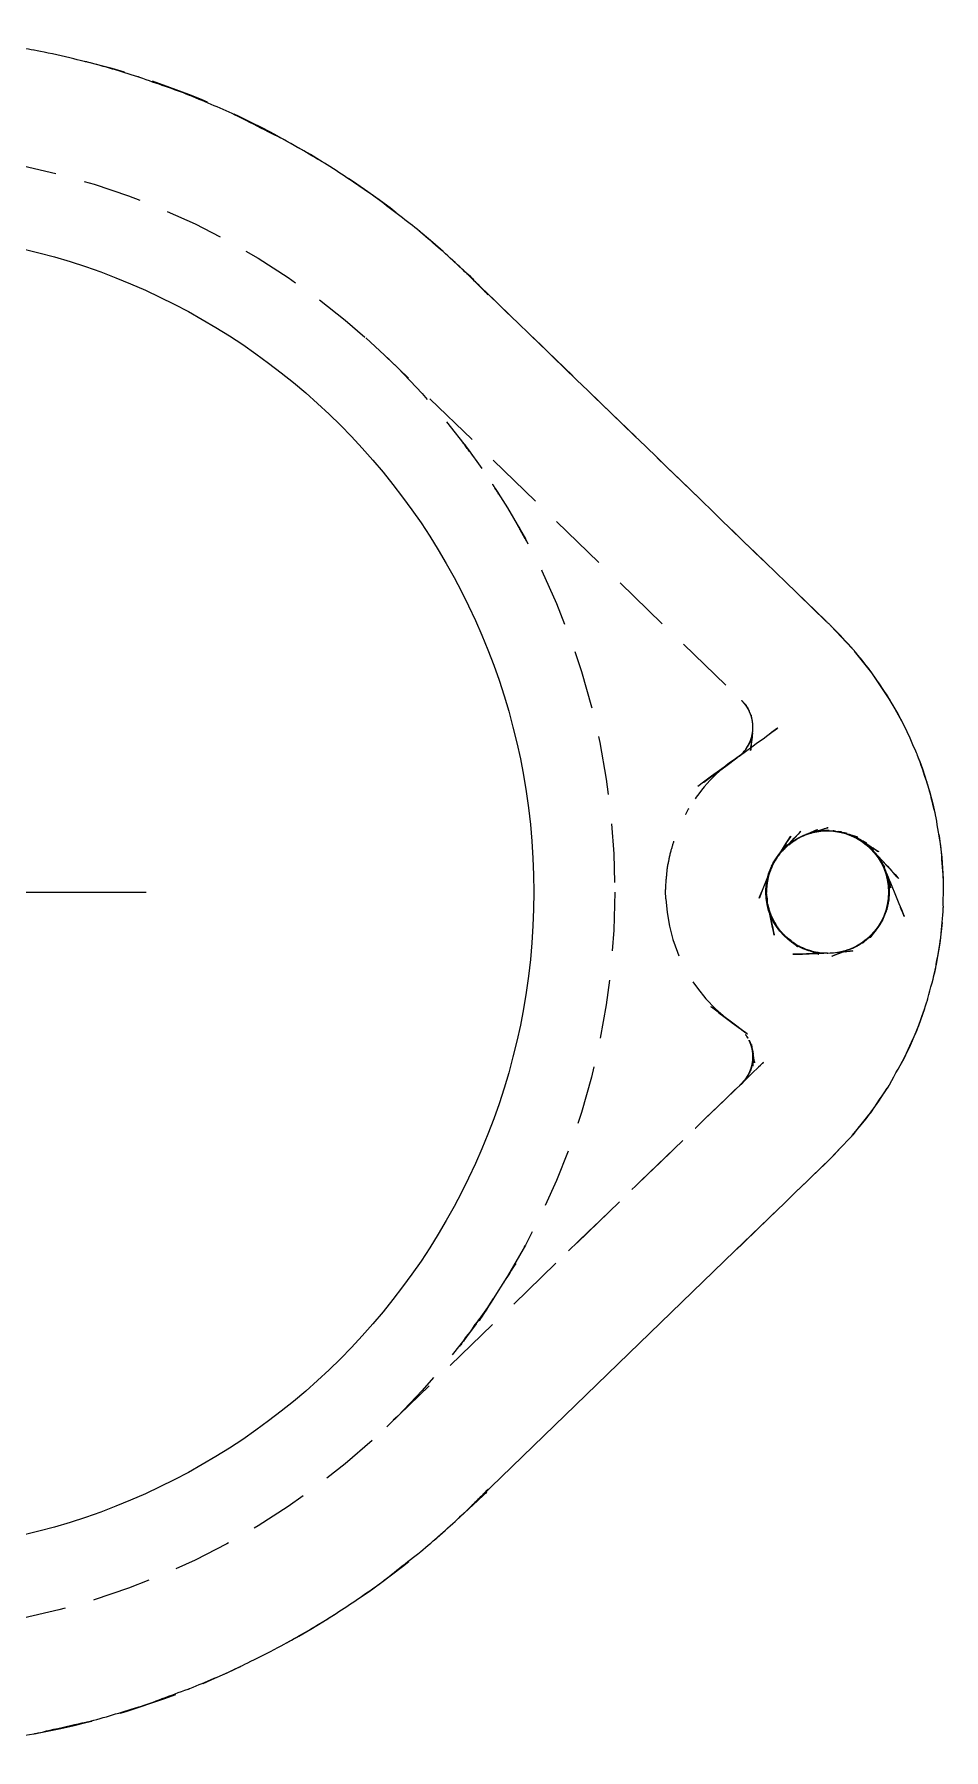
# Model space of a CAD drawing. Header units: millimetres. Extents: x -146 to 23, y -19 to 19.
# Drawn here: x 3.47 to 23.1, y -18.52 to 18.52 of the extents above; entities that cross this region are included whole.
import ezdxf

# ---------------------------------------------------------------- set-up
doc = ezdxf.new("R2010")
doc.units = ezdxf.units.MM
doc.linetypes.add('HIDDEN', pattern=[1.905, 1.27, -0.635])

msp = doc.modelspace()

# ---------------------------------------------------------------- linework, layer by layer
at = {"color": 7, "linetype": 'HIDDEN', "lineweight": 18}
for p, q in [((20.567, 5.842), (12.865, 13.294)), ((12.882, 13.278), (12.884, 13.276)), ((21.128, 5.26), (20.663, 5.749)), ((18.787, 4.082), (18.79, 4.078)), ((18.829, 4.029), (18.831, 4.026)), ((20.461, 1.317), (20.512, 1.321)), ((21.191, 1.185), (21.19, 1.185)), ((19.526, 0.776), (19.523, 0.772)), ((19.569, 0.83), (19.579, 0.843)), ((17.128, 0.443), (17.128, 0.443)), ((19.356, -0.457), (19.358, -0.461)), ((21.701, -0.735), (21.729, -0.692)), ((18.866, -3.974), (18.862, -3.979)), ((18.899, -3.915), (18.894, -3.923)), ((18.926, -3.853), (18.925, -3.855)), ((18.693, -4.177), (18.74, -4.132)), ((14.057, -7.64), (14.056, -7.642)), ((13.004, -9.32), (12.841, -9.544))]:
    msp.add_line(p, q, dxfattribs=at)
at = {"color": 7, "linetype": 'Continuous', "lineweight": 25}
for p, q in [((12.883, 13.277), (12.871, 13.289)), ((19.871, 1.105), (19.93, 1.143)), ((19.97, 1.164), (20.029, 1.195)), ((20.073, 1.214), (20.135, 1.24)), ((20.161, 1.249), (20.226, 1.27)), ((20.395, 1.308), (20.461, 1.317)), ((19.594, 0.861), (19.643, 0.915)), ((19.668, 0.941), (19.743, 1.01)), ((19.756, 1.021), (19.836, 1.082)), ((21.697, 0.743), (21.733, 0.686)), ((19.327, 0.365), (19.35, 0.438)), ((19.365, 0.479), (19.391, 0.54)), ((19.409, 0.579), (19.412, 0.584)), ((19.412, 0.584), (19.444, 0.646)), ((21.753, 0.652), (21.794, 0.574)), ((21.804, 0.551), (21.844, 0.456)), ((19.275, 0), (19.28, 0.109)), ((19.279, -0.095), (19.275, 0)), ((19.284, 0.143), (19.293, 0.217)), ((19.301, 0.257), (19.316, 0.324)), ((21.908, 0.211), (21.908, 0.208)), ((19.292, -0.204), (19.283, -0.137)), ((19.304, -0.272), (19.299, -0.245)), ((21.876, -0.354), (21.85, -0.437)), ((21.903, -0.239), (21.881, -0.339)), ((21.914, -0.162), (21.907, -0.214)), ((19.39, -0.539), (19.366, -0.481)), ((19.44, -0.638), (19.408, -0.577)), ((19.502, -0.74), (19.459, -0.672)), ((21.746, -0.664), (21.701, -0.735)), ((21.796, -0.569), (21.755, -0.648)), ((21.839, -0.467), (21.811, -0.535)), ((19.583, -0.85), (19.517, -0.763)), ((19.653, -0.926), (19.594, -0.861)), ((19.733, -1.001), (19.682, -0.955)), ((19.819, -1.069), (19.765, -1.028)), ((19.912, -1.131), (19.853, -1.093)), ((21.356, -1.088), (21.325, -1.108)), ((21.494, -0.977), (21.454, -1.013)), ((21.58, -0.89), (21.54, -0.933)), ((21.674, -0.775), (21.619, -0.847)), ((20.016, -1.188), (19.945, -1.152)), ((20.118, -1.233), (20.058, -1.208)), ((20.224, -1.269), (20.161, -1.25)), ((20.333, -1.297), (20.268, -1.282)), ((20.473, -1.318), (20.378, -1.306)), ((20.588, -1.324), (20.53, -1.322)), ((20.704, -1.32), (20.647, -1.323)), ((20.82, -1.306), (20.765, -1.313)), ((20.937, -1.281), (20.858, -1.299)), ((21.011, -1.259), (20.962, -1.274)), ((21.033, -1.251), (21.011, -1.259)), ((21.145, -1.207), (21.098, -1.227)), ((21.253, -1.153), (21.21, -1.175)), ((12.864, -13.295), (18.595, -7.75))]:
    msp.add_line(p, q, dxfattribs=at)
at = {"color": 7, "linetype": 'Continuous'}
msp.add_line((0, 0), (5.882, 0), dxfattribs=at)
at = {"color": 7, "linetype": 'Continuous', "lineweight": 25, "flags": 128}
for points in [[(12.865, 13.294), (12.864, 13.295), (12.864, 13.295)], [(12.884, 13.276), (12.884, 13.276), (12.884, 13.276), (12.884, 13.276), (12.884, 13.276)], [(19.366, -0.481), (19.358, -0.461), (19.356, -0.457), (19.356, -0.457)]]:
    msp.add_lwpolyline(points, dxfattribs=at)
at = {"color": 7, "linetype": 'HIDDEN', "lineweight": 18, "flags": 128}
for points in [[(12.884, 13.276), (12.896, 13.264), (12.895, 13.265), (12.895, 13.265), (13.266, 12.895), (13.259, 12.901), (13.262, 12.898), (13.262, 12.898)], [(10.626, 11.962), (11.126, 11.499), (18.74, 4.132), (18.744, 4.127)], [(12.804, 9.593), (12.815, 9.578), (12.841, 9.544), (12.88, 9.492)], [(13.422, 8.708), (13.433, 8.691), (13.448, 8.668), (13.492, 8.6)], [(13.928, 7.875), (13.948, 7.837), (13.989, 7.764), (14.058, 7.64), (14.064, 7.628)], [(21.925, 4.173), (21.55, 4.733), (21.129, 5.259)], [(19.93, 1.143), (19.938, 1.147), (19.97, 1.164)], [(20.029, 1.195), (20.04, 1.201), (20.073, 1.214)], [(19.643, 0.915), (19.663, 0.937), (19.668, 0.941)], [(19.836, 1.082), (19.84, 1.085), (19.871, 1.105)], [(19.35, 0.438), (19.355, 0.453), (19.365, 0.479)], [(19.391, 0.54), (19.399, 0.56), (19.409, 0.579)], [(19.28, 0.109), (19.28, 0.115), (19.284, 0.143)], [(19.293, 0.217), (19.295, 0.23), (19.301, 0.257)], [(19.316, 0.324), (19.32, 0.343), (19.327, 0.365)], [(17.103, -0.148), (17.128, -0.443), (17.178, -0.736), (17.253, -1.022), (17.351, -1.302), (17.473, -1.572), (17.617, -1.831), (17.783, -2.077), (17.968, -2.308), (18.173, -2.522), (18.395, -2.718), (18.633, -2.895), (18.687, -2.935), (18.738, -2.98), (18.785, -3.029), (18.827, -3.082), (18.865, -3.138), (18.898, -3.197), (18.926, -3.258), (18.948, -3.322), (18.965, -3.388), (18.977, -3.454), (18.983, -3.522), (18.983, -3.589), (18.983, -3.59)], [(19.283, -0.137), (19.28, -0.115), (19.279, -0.095)], [(19.299, -0.245), (19.295, -0.23), (19.292, -0.204)], [(21.881, -0.339), (21.88, -0.343), (21.876, -0.354)], [(21.907, -0.214), (21.905, -0.23), (21.903, -0.239)], [(19.408, -0.577), (19.399, -0.56), (19.39, -0.539)], [(19.459, -0.672), (19.453, -0.662), (19.44, -0.638)], [(19.517, -0.763), (19.515, -0.76), (19.502, -0.74)], [(21.755, -0.648), (21.747, -0.662), (21.746, -0.664)], [(21.811, -0.535), (21.801, -0.56), (21.796, -0.569)], [(21.85, -0.437), (21.845, -0.453), (21.839, -0.467)], [(19.594, -0.861), (19.585, -0.852), (19.583, -0.85)], [(19.682, -0.955), (19.663, -0.937), (19.653, -0.926)], [(19.765, -1.028), (19.748, -1.015), (19.733, -1.001)], [(19.853, -1.093), (19.84, -1.085), (19.819, -1.069)], [(21.325, -1.108), (21.263, -1.147), (21.253, -1.153)], [(19.945, -1.152), (19.938, -1.147), (19.912, -1.131)], [(20.058, -1.208), (20.04, -1.201), (20.016, -1.188)], [(20.161, -1.25), (20.147, -1.245), (20.118, -1.233)], [(20.268, -1.282), (20.257, -1.28), (20.224, -1.269)], [(20.378, -1.306), (20.37, -1.305), (20.333, -1.297)], [(20.53, -1.322), (20.485, -1.32), (20.473, -1.318)], [(20.647, -1.323), (20.6, -1.325), (20.588, -1.324)], [(20.765, -1.313), (20.715, -1.32), (20.704, -1.32)], [(21.098, -1.227), (21.053, -1.245), (21.033, -1.251)], [(21.21, -1.175), (21.16, -1.201), (21.145, -1.207)], [(18.861, -3.131), (18.853, -3.119), (18.845, -3.108)], [(18.828, -4.03), (18.786, -4.083), (18.74, -4.132), (15, -7.75), (11.126, -11.499), (10.626, -11.962)], [(18.595, -7.75), (20.663, -5.749), (21.127, -5.26)], [(13.587, -8.449), (13.584, -8.454), (13.447, -8.668), (13.447, -8.669)]]:
    msp.add_lwpolyline(points, dxfattribs=at)
at = {"color": 7, "linetype": 'HIDDEN', "lineweight": 18}
msp.add_circle((0, 0), 16, dxfattribs=at)
at = {"color": 7, "linetype": 'Continuous', "lineweight": 25}
for centre, radius in [((0, 0), 14.25), ((20.586, -0.004), 1.324)]:
    msp.add_circle(centre, radius, dxfattribs=at)
at = {"color": 7, "linetype": 'HIDDEN', "lineweight": 18}
for centre, radius, start, end in [((0.463, 1.164), 17.258, 60.6851, 76.1999), ((0.149, 0.207), 18.247, 46.4234, 61.2944), ((15.104, 0.001), 7.996, 12.0926, 31.431), ((18.186, 3.557), 0.798, 338.591, 31.3821), ((18.218, 3.53), 0.758, 308.2481, 338.3866), ((20.462, 0.134), 3.312, 123.5268, 149.6835), ((15.101, 0), 7.999, 318.9007, 12.0847), ((20.601, 0.002), 1.323, 9.4544, 110.6229), ((20.452, 0.099), 1.148, 138.4104, 154.9963), ((20.779, 0.002), 1.146, 351.7791, 5.6392), ((20.261, -0.102), 0.972, 190.0669, 202.9779), ((20.816, -0.182), 1.044, 313.4095, 327.9996), ((20.764, -0.199), 1.068, 303.6323, 315.8593), ((20.691, -0.385), 0.931, 277.9709, 290.1058), ((18.302, -3.581), 0.679, 340.4661, 353.5606), ((0.104, -0.145), 18.323, 298.7361, 313.7604), ((0.385, -1.191), 17.258, 280.2851, 295.7983)]:
    msp.add_arc(centre, radius, start, end, dxfattribs=at)
at = {"color": 7, "linetype": 'Continuous', "lineweight": 25}
for points, knots in [([(12.864, 13.295), (12.864, 13.295), (12.864, 13.295), (12.864, 13.296), (12.392, 13.736), (13.23, 12.963), (12.381, 13.748), (12.098, 13.996), (11.795, 14.252), (11.522, 14.483), (11.198, 14.709), (10.881, 14.962), (10.87, 14.969), (10.541, 15.202), (10.238, 15.412), (9.914, 15.619), (9.587, 15.828), (9.364, 15.951), (8.913, 16.211), (8.854, 16.246), (8.241, 16.545), (7.885, 16.736), (7.876, 16.739), (7.515, 16.908), (7.184, 17.047), (6.814, 17.199), (6.495, 17.33), (6.105, 17.448), (5.726, 17.592), (5.713, 17.595), (5.326, 17.716), (4.988, 17.818), (4.601, 17.919), (4.591, 17.921), (4.578, 17.924), (4.616, 17.914), (3.738, 18.127), (3.18, 18.22), (2.703, 18.307), (2.318, 18.354), (1.933, 18.402), (1.576, 18.431), (1.165, 18.463), (0.846, 18.488), (0.395, 18.487), (-0.472, 18.516), (8.975, 18.211), (-22.174, 18.357), (-52.5, 18.5)], [0, 0, 0, 0, 0.000002, 0.000004, 0.034677, 0.066622, 0.066755, 0.082429, 0.082666, 0.082755, 0.098271, 0.098583, 0.098636, 0.0989, 0.114407, 0.114611, 0.114772, 0.130558, 0.130742, 0.130767, 0.146415, 0.146641, 0.146737, 0.146876, 0.162493, 0.162729, 0.162799, 0.178334, 0.178634, 0.178702, 0.17894, 0.194593, 0.194715, 0.194804, 0.195108, 0.195164, 0.210831, 0.211045, 0.226915, 0.227072, 0.227279, 0.242845, 0.243075, 0.243129, 0.259134, 0.259221, 0.278803, 1, 1, 1, 1]), ([(13.262, 12.898), (13.215, 12.948), (13.161, 13.004), (12.976, 13.186), (13.017, 13.145), (12.922, 13.239), (12.894, 13.266), (12.885, 13.275), (12.883, 13.277), (12.883, 13.277)], [0, 0, 0, 0, 0.639551, 0.716915, 0.726745, 0.925393, 0.990296, 0.995525, 1, 1, 1, 1]), ([(18.595, -7.75), (19.301, -7.065), (20.01, -6.378), (20.662, -5.75), (20.668, -5.744), (20.814, -5.583), (21.11, -5.281), (21.127, -5.261), (21.137, -5.25), (21.26, -5.087), (21.519, -4.776), (21.549, -4.734), (21.558, -4.721), (21.671, -4.544), (21.889, -4.235), (21.925, -4.173), (21.933, -4.16), (22.032, -3.97), (22.218, -3.654), (22.253, -3.583), (22.26, -3.569), (22.344, -3.37), (22.48, -3.094), (22.53, -2.966), (22.536, -2.951), (22.605, -2.741), (22.714, -2.462), (22.753, -2.329), (22.758, -2.315), (22.809, -2.097), (22.895, -1.809), (22.923, -1.675), (22.926, -1.662), (22.958, -1.44), (23.021, -1.135), (23.036, -1.01), (23.038, -0.997), (23.053, -0.776), (23.085, -0.532), (23.093, -0.337), (23.094, -0.322), (23.09, -0.093), (23.102, 0.148), (23.093, 0.338), (23.092, 0.353), (23.069, 0.581), (23.061, 0.825), (23.036, 1.011), (23.034, 1.025), (22.991, 1.251), (22.96, 1.498), (22.923, 1.674), (22.92, 1.687), (22.864, 1.902), (22.818, 2.11), (22.754, 2.325), (22.749, 2.343), (22.673, 2.555), (22.612, 2.756), (22.531, 2.963), (22.524, 2.98), (22.431, 3.185), (22.352, 3.382), (22.255, 3.579), (22.247, 3.596), (22.136, 3.791), (22.045, 3.972), (21.928, 4.168), (21.921, 4.181), (21.79, 4.378), (21.697, 4.526), (21.552, 4.73), (21.547, 4.737), (21.38, 4.951), (21.299, 5.057), (21.127, 5.26), (21.128, 5.26), (20.918, 5.489), (20.812, 5.598), (20.662, 5.75), (20.647, 5.765), (20.632, 5.779), (20.614, 5.796), (20.595, 5.815), (20.573, 5.836), (18.351, 7.986), (15.612, 10.636), (12.884, 13.276)], [0, 0, 0, 0, 0.107669, 0.108015, 0.10828, 0.108571, 0.133391, 0.133739, 0.134174, 0.13474, 0.158955, 0.159322, 0.159795, 0.160416, 0.184517, 0.184868, 0.185356, 0.18599, 0.210067, 0.210432, 0.210896, 0.211608, 0.235514, 0.235945, 0.236488, 0.237287, 0.261055, 0.26144, 0.261981, 0.262744, 0.2866, 0.286929, 0.287461, 0.288171, 0.312113, 0.312446, 0.312866, 0.313658, 0.3374, 0.337897, 0.338431, 0.339354, 0.362894, 0.363337, 0.363885, 0.364769, 0.3884, 0.388784, 0.389344, 0.390183, 0.413873, 0.41427, 0.414496, 0.415457, 0.438818, 0.43967, 0.439982, 0.441123, 0.464212, 0.465026, 0.465363, 0.466494, 0.489607, 0.490385, 0.490748, 0.491879, 0.514963, 0.51575, 0.515878, 0.51702, 0.540025, 0.541191, 0.541386, 0.542566, 0.565517, 0.566789, 0.567095, 0.568273, 0.592361, 0.593001, 0.593762, 0.594672, 0.595687, 0.596827, 0.598113, 0.599575, 1, 1, 1, 1]), ([(20.512, 1.321), (20.503, 1.321), (20.335, 1.311), (20.574, 1.327), (20.708, 1.33), (20.44, 1.318), (20.627, 1.326), (20.594, 1.325), (20.591, 1.325)], [0, 0, 0, 0, 0.025313, 0.442518, 0.90811, 0.965754, 0.996532, 1, 1, 1, 1]), ([(20.614, 1.325), (20.639, 1.323), (20.671, 1.321), (20.698, 1.32), (20.703, 1.32)], [0, 0, 0, 0, 0.8215738, 1, 1, 1, 1]), ([(20.763, 1.314), (20.719, 1.319), (20.672, 1.325), (20.805, 1.307), (20.813, 1.306)], [0, 0, 0, 0, 0.940758, 1, 1, 1, 1]), ([(20.874, 1.296), (20.833, 1.304), (20.789, 1.313), (20.912, 1.286), (20.922, 1.284)], [0, 0, 0, 0, 0.920714, 1, 1, 1, 1]), ([(20.966, 1.273), (20.954, 1.276), (20.938, 1.281), (21.021, 1.255), (21.039, 1.249)], [0, 0, 0, 0, 0.773676, 1, 1, 1, 1]), ([(21.079, 1.235), (21.069, 1.239), (21.057, 1.243), (21.136, 1.21), (21.143, 1.207)], [0, 0, 0, 0, 0.903539, 1, 1, 1, 1]), ([(21.19, 1.185), (21.134, 1.214), (21.076, 1.244), (21.237, 1.16), (21.245, 1.156)], [0, 0, 0, 0, 0.946215, 1, 1, 1, 1]), ([(21.28, 1.137), (21.2, 1.187), (21.116, 1.24), (21.334, 1.101), (21.343, 1.095)], [0, 0, 0, 0, 0.95559, 1, 1, 1, 1]), ([(21.394, 1.06), (21.307, 1.126), (21.215, 1.195), (21.425, 1.034), (21.435, 1.027)], [0, 0, 0, 0, 0.953859, 1, 1, 1, 1]), ([(21.555, 0.917), (21.582, 0.888), (21.641, 0.825), (21.324, 1.169), (21.588, 0.881), (21.605, 0.862)], [0, 0, 0, 0, 0.4429775, 0.9628367, 1, 1, 1, 1]), ([(19.465, 0.683), (19.501, 0.74), (19.564, 0.837), (19.3, 0.423), (19.499, 0.735), (19.507, 0.748)], [0, 0, 0, 0, 0.571013, 0.981951, 1, 1, 1, 1]), ([(19.523, 0.772), (19.522, 0.771), (19.52, 0.767), (19.552, 0.807), (19.562, 0.822), (19.569, 0.83)], [0, 0, 0, 0, 0.232393, 0.530253, 1, 1, 1, 1]), ([(21.466, 1.002), (21.457, 1.01), (21.444, 1.022), (21.505, 0.966), (21.529, 0.944)], [0, 0, 0, 0, 0.614917, 1, 1, 1, 1]), ([(21.637, 0.824), (21.632, 0.829), (21.625, 0.838), (21.658, 0.795), (21.673, 0.776)], [0, 0, 0, 0, 0.55654, 1, 1, 1, 1]), ([(21.85, 0.438), (21.849, 0.439), (21.848, 0.444), (21.865, 0.39), (21.876, 0.354)], [0, 0, 0, 0, 0.342059, 1, 1, 1, 1]), ([(21.884, 0.326), (21.884, 0.324), (21.885, 0.319), (21.895, 0.272), (21.902, 0.242)], [0, 0, 0, 0, 0.369133, 1, 1, 1, 1]), ([(21.906, 0.22), (21.906, 0.225), (21.903, 0.241), (21.925, 0.081), (21.92, 0.118), (21.919, 0.12)], [0, 0, 0, 0, 0.305072, 0.970593, 1, 1, 1, 1]), ([(21.921, 0.098), (21.921, 0.096), (21.921, 0.063), (21.923, 0.036), (21.924, 0.01)], [0, 0, 0, 0, 0.070484, 1, 1, 1, 1]), ([(19.315, -0.319), (19.317, -0.327), (19.321, -0.345), (19.317, -0.327), (19.309, -0.293), (19.304, -0.272)], [0, 0, 0, 0, 0.204776, 0.49253, 1, 1, 1, 1]), ([(19.346, -0.426), (19.34, -0.407), (19.324, -0.356), (19.324, -0.358), (19.325, -0.359)], [0, 0, 0, 0, 0.382299, 1, 1, 1, 1]), ([(21.918, -0.132), (21.919, -0.126), (21.922, -0.102), (21.917, -0.136), (21.914, -0.162)], [0, 0, 0, 0, 0.237532, 1, 1, 1, 1]), ([(21.925, -0.012), (21.925, -0.012), (21.925, -0.01), (21.924, -0.043), (21.925, -0.004), (21.922, -0.07), (21.92, -0.108)], [0, 0, 0, 0, 0.3621758, 0.921129, 0.9546103, 1, 1, 1, 1]), ([(21.729, -0.692), (21.721, -0.704), (21.7, -0.738), (21.698, -0.74), (21.697, -0.741)], [0, 0, 0, 0, 0.322434, 1, 1, 1, 1]), ([(-52.5, -18.5), (-22.174, -18.357), (8.975, -18.211), (-0.472, -18.516), (0.395, -18.487), (0.847, -18.488), (1.165, -18.463), (1.576, -18.431), (1.933, -18.402), (2.318, -18.354), (2.703, -18.307), (2.939, -18.261), (3.466, -18.172), (3.502, -18.166), (4.197, -18), (4.592, -17.921), (4.601, -17.919), (4.987, -17.818), (5.327, -17.715), (5.713, -17.596), (6.032, -17.497), (6.419, -17.335), (6.802, -17.204), (6.813, -17.199), (7.188, -17.046), (7.514, -16.908), (7.876, -16.739), (7.886, -16.735), (7.897, -16.729), (7.877, -16.737), (8.674, -16.35), (9.164, -16.066), (9.586, -15.829), (9.914, -15.619), (10.24, -15.411), (10.53, -15.209), (10.871, -14.969), (11.116, -14.796), (11.46, -14.503), (11.785, -14.261), (11.794, -14.253), (12.103, -13.992), (12.38, -13.748), (13.718, -12.51), (12.331, -13.791), (12.684, -13.463), (12.864, -13.295)], [0, 0, 0, 0, 0.683842, 0.702398, 0.702481, 0.717657, 0.717708, 0.717926, 0.732687, 0.732882, 0.733032, 0.748021, 0.748191, 0.748214, 0.763059, 0.763269, 0.76336, 0.763486, 0.778301, 0.778524, 0.778588, 0.793323, 0.793605, 0.793671, 0.793892, 0.808738, 0.808854, 0.808935, 0.809216, 0.809268, 0.824127, 0.824325, 0.839379, 0.839532, 0.839725, 0.854496, 0.854713, 0.854761, 0.869519, 0.869786, 0.869864, 0.870059, 0.884905, 0.885031, 0.941268, 1, 1, 1, 1]), ([(12.961, -13.199), (13.045, -13.124), (13.135, -13.043), (13.267, -12.893), (13.269, -12.892), (13.27, -12.892)], [0, 0, 0, 0, 0.919365, 0.991652, 1, 1, 1, 1]), ([(12.87, -13.29), (12.875, -13.285), (12.88, -13.28), (12.884, -13.276), (12.952, -13.21), (13.033, -13.128), (13.113, -13.048)], [0, 0, 0, 0, 0.052382, 0.059066, 0.068757, 1, 1, 1, 1])]:
    msp.add_open_spline(points, degree=3, knots=knots, dxfattribs=at)
at = {"color": 7, "linetype": 'HIDDEN', "lineweight": 18}
for points, knots in [([(11.132, 11.493), (11.13, 11.495), (11.128, 11.497), (11.126, 11.498), (11.126, 11.499)], [0, 0, 0, 0, 0.961148, 1, 1, 1, 1]), ([(12.88, 9.492), (12.945, 9.406), (13.013, 9.317), (12.636, 9.815), (12.721, 9.702), (12.804, 9.593)], [0, 0, 0, 0, 0.486691, 0.505755, 1, 1, 1, 1]), ([(13.492, 8.6), (13.53, 8.539), (13.571, 8.477), (13.306, 8.888), (13.365, 8.796), (13.422, 8.708)], [0, 0, 0, 0, 0.488876, 0.505367, 1, 1, 1, 1]), ([(14.064, 7.628), (14.091, 7.58), (14.125, 7.519), (13.997, 7.749), (13.875, 7.969), (13.903, 7.919), (13.928, 7.875)], [0, 0, 0, 0, 0.416991, 0.518726, 0.578679, 1, 1, 1, 1]), ([(18.906, 3.899), (18.904, 3.904), (18.897, 3.917), (18.885, 3.943), (18.871, 3.964), (18.859, 3.985), (18.847, 4.004), (18.834, 4.022), (18.818, 4.045), (18.803, 4.063), (18.785, 4.084), (18.766, 4.106), (18.75, 4.121), (18.74, 4.132)], [0, 0, 0, 0, 0.05889, 0.154811, 0.294461, 0.321419, 0.404116, 0.528559, 0.551711, 0.699155, 0.763155, 0.848038, 1, 1, 1, 1]), ([(18.743, 4.128), (18.744, 4.127), (18.75, 4.12), (18.907, 3.957), (18.712, 4.162), (18.841, 4.015), (18.783, 4.086), (18.923, 3.912), (18.785, 4.083), (18.839, 4.015), (18.825, 4.034), (18.884, 3.947), (18.865, 3.974), (18.885, 3.94), (18.887, 3.936), (18.889, 3.933)], [0, 0, 0, 0, 0.002702, 0.03443, 0.259397, 0.530345, 0.54052, 0.553666, 0.633945, 0.728895, 0.746267, 0.774462, 0.812995, 0.847525, 1, 1, 1, 1]), ([(18.687, 2.935), (18.669, 2.922), (17.484, 2.041), (17.058, 1.746), (20.161, 4.009), (19.419, 3.468), (18.687, 2.935)], [0, 0, 0, 0, 0.007588, 0.497565, 0.504916, 1, 1, 1, 1]), ([(18.963, 3.382), (18.964, 3.384), (18.965, 3.386), (18.966, 3.391), (18.97, 3.406), (18.982, 3.495), (18.88, 2.579), (18.979, 3.48), (18.978, 3.472), (18.983, 3.52), (18.982, 3.518), (18.983, 3.544), (18.983, 3.603), (18.984, 3.561), (18.978, 3.663), (18.979, 3.635), (18.977, 3.653), (18.971, 3.696), (18.969, 3.705), (18.964, 3.73), (18.957, 3.763), (18.956, 3.764), (18.935, 3.836), (18.94, 3.819), (18.944, 3.803)], [0, 0, 0, 0, 0.239561, 0.326272, 0.428454, 0.453901, 0.642394, 0.643792, 0.646459, 0.65194, 0.655851, 0.660619, 0.665399, 0.673473, 0.675895, 0.689165, 0.692948, 0.696501, 0.705946, 0.712279, 0.724739, 0.781049, 0.802127, 1, 1, 1, 1]), ([(18.914, 3.882), (18.914, 3.882), (18.913, 3.883), (18.918, 3.872), (18.891, 3.932), (18.9, 3.913), (18.906, 3.899)], [0, 0, 0, 0, 0.10551, 0.296124, 0.500293, 1, 1, 1, 1]), ([(18.944, 3.803), (18.944, 3.804), (18.939, 3.82), (18.929, 3.847), (18.918, 3.872), (18.914, 3.882)], [0, 0, 0, 0, 0.038915, 0.602076, 1, 1, 1, 1]), ([(18.953, 3.342), (18.951, 3.335), (18.92, 3.215), (18.929, 3.254), (18.937, 3.29)], [0, 0, 0, 0, 0.055266, 1, 1, 1, 1]), ([(18.937, 3.29), (18.94, 3.301), (18.944, 3.312), (18.955, 3.342), (18.959, 3.362), (18.963, 3.382)], [0, 0, 0, 0, 0.358645, 0.377157, 1, 1, 1, 1]), ([(18.922, 3.249), (18.939, 3.276), (18.96, 3.307), (18.864, 3.136), (18.883, 3.171), (18.866, 3.14), (18.86, 3.131), (18.843, 3.107), (18.826, 3.082)], [0, 0, 0, 0, 0.368154, 0.432925, 0.488446, 0.619793, 0.62894, 1, 1, 1, 1]), ([(18.826, 3.082), (18.835, 3.095), (18.847, 3.113), (18.86, 3.129), (18.873, 3.154), (18.887, 3.173), (18.904, 3.211), (18.913, 3.232), (18.922, 3.249)], [0, 0, 0, 0, 0.269041, 0.369931, 0.394319, 0.674996, 0.721787, 1, 1, 1, 1]), ([(18.922, 3.251), (18.924, 3.254), (18.926, 3.26), (18.925, 3.257), (18.929, 3.267), (18.928, 3.266), (18.928, 3.266)], [0, 0, 0, 0, 0.249717, 0.417043, 0.500061, 1, 1, 1, 1]), ([(17.103, -0.151), (17.103, -0.15), (17.095, -0.051), (17.095, 0.106), (17.128, 0.431), (17.128, 0.443), (17.14, 0.579), (17.175, 0.702), (17.178, 0.735), (17.201, 0.859), (17.244, 0.974), (17.252, 1.021), (17.285, 1.137), (17.335, 1.24), (17.351, 1.301), (17.391, 1.407), (17.449, 1.504), (17.472, 1.571), (17.517, 1.662), (17.56, 1.734), (17.603, 1.806)], [0, 0, 0, 0, 0.001337, 0.145729, 0.289879, 0.289899, 0.290139, 0.43411, 0.43415, 0.434606, 0.578354, 0.578419, 0.579077, 0.722611, 0.722701, 0.723545, 0.866873, 0.866997, 0.868011, 1, 1, 1, 1]), ([(19.673, 0.946), (19.672, 0.946), (19.655, 0.93), (20.457, 1.777), (19.521, 0.786), (19.854, 1.138), (19.276, 0.522), (19.459, 0.718), (19.596, 0.864)], [0, 0, 0, 0, 0.0011104, 0.262221, 0.2625292, 0.3096696, 0.4868689, 1, 1, 1, 1]), ([(19.507, 0.748), (19.51, 0.752), (20.004, 1.527), (19.762, 1.148), (19.522, 0.771)], [0, 0, 0, 0, 0.005135, 1, 1, 1, 1]), ([(20.135, 1.24), (20.352, 1.337), (20.575, 1.436), (20.011, 1.187), (20.04, 1.201), (20.001, 1.182), (19.91, 1.132), (19.959, 1.161), (19.831, 1.08), (19.93, 1.144), (19.495, 0.86), (20.044, 1.219), (19.629, 0.938), (19.732, 1.009), (19.802, 1.057)], [0, 0, 0, 0, 0.311915, 0.321958, 0.346497, 0.378155, 0.393921, 0.427004, 0.47384, 0.497759, 0.498707, 0.598963, 0.729183, 1, 1, 1, 1]), ([(20.17, 1.253), (20.137, 1.242), (20.1, 1.231), (20.17, 1.253), (20.135, 1.241), (20.159, 1.249), (20.161, 1.249)], [0, 0, 0, 0, 0.854784, 0.963449, 0.996503, 1, 1, 1, 1]), ([(20.226, 1.27), (20.237, 1.273), (20.855, 1.469), (20.568, 1.377), (20.285, 1.286)], [0, 0, 0, 0, 0.0167761, 1, 1, 1, 1]), ([(20.413, 1.311), (20.415, 1.311), (20.417, 1.312), (20.365, 1.304), (20.385, 1.307), (20.395, 1.308)], [0, 0, 0, 0, 0.889629, 0.942288, 1, 1, 1, 1]), ([(20.591, 1.325), (20.561, 1.327), (20.53, 1.33), (20.614, 1.325), (20.614, 1.325)], [0, 0, 0, 0, 0.999348, 1, 1, 1, 1]), ([(20.703, 1.32), (20.708, 1.32), (20.73, 1.318), (20.729, 1.318), (20.728, 1.318)], [0, 0, 0, 0, 0.192767, 1, 1, 1, 1]), ([(20.813, 1.306), (20.819, 1.306), (20.933, 1.29), (20.894, 1.295), (20.857, 1.3)], [0, 0, 0, 0, 0.051184, 1, 1, 1, 1]), ([(20.987, 1.267), (20.952, 1.278), (20.916, 1.289), (20.966, 1.273), (20.966, 1.273)], [0, 0, 0, 0, 0.988127, 1, 1, 1, 1]), ([(20.922, 1.284), (20.929, 1.282), (21.062, 1.253), (21.019, 1.262), (20.977, 1.27)], [0, 0, 0, 0, 0.053947, 1, 1, 1, 1]), ([(21.039, 1.249), (21.044, 1.248), (21.389, 1.139), (21.23, 1.189), (21.072, 1.238)], [0, 0, 0, 0, 0.013394, 1, 1, 1, 1]), ([(21.143, 1.207), (21.149, 1.205), (21.211, 1.179), (21.193, 1.186), (21.178, 1.192)], [0, 0, 0, 0, 0.091074, 1, 1, 1, 1]), ([(21.292, 1.13), (21.262, 1.15), (21.23, 1.17), (21.279, 1.137), (21.28, 1.137)], [0, 0, 0, 0, 0.974982, 1, 1, 1, 1]), ([(21.245, 1.156), (21.251, 1.153), (21.564, 0.99), (21.424, 1.062), (21.287, 1.133)], [0, 0, 0, 0, 0.018019, 1, 1, 1, 1]), ([(19.412, 0.585), (19.467, 0.699), (19.522, 0.814), (19.393, 0.546), (18.924, -0.603), (19.152, -0.043), (19.373, 0.499)], [0, 0, 0, 0, 0.483336, 0.487683, 0.504629, 1, 1, 1, 1]), ([(21.343, 1.095), (21.349, 1.092), (21.935, 0.718), (21.66, 0.892), (21.388, 1.065)], [0, 0, 0, 0, 0.009331, 1, 1, 1, 1]), ([(21.435, 1.027), (21.441, 1.023), (21.655, 0.858), (21.564, 0.928), (21.474, 0.995)], [0, 0, 0, 0, 0.025494, 1, 1, 1, 1]), ([(21.486, 0.985), (21.49, 0.981), (21.495, 0.976), (21.458, 1.01), (21.464, 1.004), (21.466, 1.002)], [0, 0, 0, 0, 0.833781, 0.96105, 1, 1, 1, 1]), ([(21.529, 0.944), (21.531, 0.942), (21.603, 0.877), (21.578, 0.897), (21.555, 0.917)], [0, 0, 0, 0, 0.038869, 1, 1, 1, 1]), ([(21.605, 0.862), (21.609, 0.858), (22.497, -0.111), (22.069, 0.354), (21.643, 0.817)], [0, 0, 0, 0, 0.003523, 1, 1, 1, 1]), ([(21.652, 0.805), (21.645, 0.815), (21.637, 0.826), (21.637, 0.824), (21.637, 0.824)], [0, 0, 0, 0, 0.868726, 1, 1, 1, 1]), ([(21.673, 0.776), (21.677, 0.77), (21.709, 0.73), (21.719, 0.707), (21.647, 0.82), (21.695, 0.746), (21.697, 0.743)], [0, 0, 0, 0, 0.075071, 0.563469, 0.982606, 1, 1, 1, 1]), ([(21.762, 0.636), (21.711, 0.74), (21.661, 0.845), (21.75, 0.658), (21.751, 0.655), (21.753, 0.652)], [0, 0, 0, 0, 0.983337, 0.984943, 1, 1, 1, 1]), ([(19.332, 0.382), (19.347, 0.439), (19.362, 0.496), (19.299, 0.266), (19.259, 0.042), (19.307, 0.292), (19.265, 0.073), (19.312, 0.316), (19.282, 0.152), (19.279, 0.08), (19.284, 0.206), (19.271, -0.091), (19.275, 0.002), (19.278, 0.089)], [0, 0, 0, 0, 0.4442984, 0.4512971, 0.6584601, 0.6684082, 0.6694731, 0.7011454, 0.7485716, 0.7854207, 0.8647054, 0.8719623, 1, 1, 1, 1]), ([(19.444, 0.646), (19.447, 0.652), (19.464, 0.684), (19.465, 0.683), (19.465, 0.683), (19.465, 0.683)], [0, 0, 0, 0, 0.135439, 0.744959, 1, 1, 1, 1]), ([(21.733, 0.686), (21.738, 0.678), (21.891, 0.438), (21.813, 0.559), (21.739, 0.676)], [0, 0, 0, 0, 0.031362, 1, 1, 1, 1]), ([(21.794, 0.574), (21.796, 0.569), (21.867, 0.432), (21.642, 0.928), (22.131, -0.232), (21.794, 0.577), (21.804, 0.551), (21.804, 0.551)], [0, 0, 0, 0, 0.0162502, 0.4691274, 0.9911536, 0.9999979, 1, 1, 1, 1]), ([(21.854, 0.427), (21.849, 0.445), (21.844, 0.465), (21.85, 0.438), (21.85, 0.438)], [0, 0, 0, 0, 0.978144, 1, 1, 1, 1]), ([(21.844, 0.456), (21.844, 0.455), (22.546, -1.239), (22.199, -0.403), (21.851, 0.434)], [0, 0, 0, 0, 0.000556, 1, 1, 1, 1]), ([(21.876, 0.354), (21.877, 0.35), (22.027, -0.125), (21.832, 0.464), (21.865, 0.422), (21.884, 0.327), (21.884, 0.326)], [0, 0, 0, 0, 0.003926, 0.502051, 0.993448, 1, 1, 1, 1]), ([(19.28, -0.101), (19.265, 0.059), (19.25, 0.225), (19.306, -0.403), (19.281, -0.036), (19.286, -0.124), (19.289, -0.185)], [0, 0, 0, 0, 0.282629, 0.290299, 0.507661, 1, 1, 1, 1]), ([(21.902, 0.242), (21.903, 0.238), (21.96, -0.019), (21.904, 0.231), (21.907, 0.214), (21.908, 0.211)], [0, 0, 0, 0, 0.012688, 0.835861, 1, 1, 1, 1]), ([(21.908, 0.208), (21.906, 0.222), (21.905, 0.235), (21.906, 0.22), (21.906, 0.22)], [0, 0, 0, 0, 0.990642, 1, 1, 1, 1]), ([(21.919, 0.12), (21.919, 0.155), (21.92, 0.191), (21.921, 0.1), (21.921, 0.098)], [0, 0, 0, 0, 0.983498, 1, 1, 1, 1]), ([(21.924, 0.01), (21.925, 0.007), (21.927, -0.059), (21.926, -0.035), (21.925, -0.012)], [0, 0, 0, 0, 0.053697, 1, 1, 1, 1]), ([(19.317, -0.328), (19.426, -0.853), (19.535, -1.381), (19.316, -0.324), (19.315, -0.319)], [0, 0, 0, 0, 0.995189, 1, 1, 1, 1]), ([(19.325, -0.359), (19.324, -0.358), (19.322, -0.352), (19.324, -0.356), (19.325, -0.359)], [0, 0, 0, 0, 0.088404, 1, 1, 1, 1]), ([(21.746, -0.665), (21.744, -0.669), (21.74, -0.675), (21.765, -0.633), (21.828, -0.499), (21.734, -0.711), (21.839, -0.474), (21.829, -0.495), (21.855, -0.425), (21.847, -0.451), (21.884, -0.331), (21.883, -0.322), (21.858, -0.443), (21.906, -0.231), (21.889, -0.302), (21.912, -0.199), (21.909, -0.207), (21.907, -0.212)], [0, 0, 0, 0, 0.109709, 0.178815, 0.243823, 0.302782, 0.3085, 0.328711, 0.338173, 0.368748, 0.380937, 0.437997, 0.519992, 0.541227, 0.568178, 0.760696, 1, 1, 1, 1]), ([(21.92, -0.108), (21.92, -0.11), (21.919, -0.128), (21.919, -0.13), (21.918, -0.132)], [0, 0, 0, 0, 0.1532289, 1, 1, 1, 1]), ([(19.398, -0.556), (19.371, -0.497), (19.342, -0.436), (19.412, -0.586), (19.425, -0.613), (19.542, -0.823), (19.502, -0.75), (19.464, -0.681)], [0, 0, 0, 0, 0.500758, 0.516809, 0.589446, 0.610715, 1, 1, 1, 1]), ([(19.35, -0.439), (19.363, -0.479), (19.377, -0.522), (19.348, -0.432), (19.346, -0.426)], [0, 0, 0, 0, 0.934668, 1, 1, 1, 1]), ([(19.583, -0.849), (19.586, -0.851), (19.591, -0.856), (19.571, -0.842), (19.762, -1.033), (19.394, -0.674), (19.699, -0.971), (19.677, -0.951), (19.739, -1.008), (19.736, -1.004), (20.086, -1.299), (19.602, -0.88), (19.724, -0.988), (19.805, -1.059)], [0, 0, 0, 0, 0.119254, 0.210433, 0.27549, 0.345507, 0.347151, 0.352951, 0.364846, 0.376523, 0.3818, 0.585625, 1, 1, 1, 1]), ([(19.511, -0.754), (19.513, -0.758), (19.518, -0.765), (19.509, -0.753), (19.523, -0.771), (19.525, -0.774)], [0, 0, 0, 0, 0.500222, 0.930895, 1, 1, 1, 1]), ([(19.927, -1.14), (19.93, -1.143), (19.935, -1.146), (19.941, -1.15), (19.967, -1.164), (20.063, -1.211), (19.775, -1.075), (20.166, -1.26), (20.011, -1.193), (20.583, -1.412), (20.378, -1.333), (20.177, -1.256)], [0, 0, 0, 0, 0.29487, 0.385349, 0.452218, 0.554279, 0.70261, 0.70683, 0.766718, 0.77176, 1, 1, 1, 1]), ([(21.032, -1.252), (20.729, -1.369), (20.424, -1.487), (21.239, -1.173), (21.139, -1.21), (21.15, -1.205), (21.274, -1.144), (21.322, -1.109), (21.195, -1.189), (21.279, -1.137), (21.353, -1.091), (21.048, -1.28), (21.36, -1.086), (21.36, -1.085), (21.366, -1.08), (21.372, -1.076)], [0, 0, 0, 0, 0.310857, 0.313292, 0.399606, 0.407503, 0.414247, 0.452405, 0.46801, 0.469179, 0.470634, 0.485603, 0.641122, 0.643984, 1, 1, 1, 1]), ([(21.454, -1.013), (21.453, -1.013), (21.317, -1.139), (21.34, -1.111), (21.362, -1.084)], [0, 0, 0, 0, 0.006313, 1, 1, 1, 1]), ([(21.595, -0.873), (21.497, -0.981), (21.389, -1.099), (21.654, -0.809), (21.588, -0.881), (21.58, -0.89)], [0, 0, 0, 0, 0.9060837, 0.9887656, 1, 1, 1, 1]), ([(21.619, -0.847), (21.617, -0.849), (21.439, -1.081), (21.521, -0.972), (21.602, -0.865)], [0, 0, 0, 0, 0.0067755, 1, 1, 1, 1]), ([(21.54, -0.933), (21.539, -0.935), (21.488, -0.99), (21.515, -0.953), (21.603, -0.876), (21.505, -0.966), (21.494, -0.977)], [0, 0, 0, 0, 0.010832, 0.502902, 0.940874, 1, 1, 1, 1]), ([(21.651, -0.806), (21.646, -0.812), (21.642, -0.818), (21.687, -0.758), (21.676, -0.772), (21.674, -0.775)], [0, 0, 0, 0, 0.954081, 0.988864, 1, 1, 1, 1]), ([(20.597, -1.324), (19.941, -1.342), (19.277, -1.359), (20.696, -1.322), (20.694, -1.322), (20.712, -1.32), (21.652, -1.211), (20.715, -1.329), (21.114, -1.246), (20.986, -1.272), (20.859, -1.298)], [0, 0, 0, 0, 0.311946, 0.315515, 0.330827, 0.333611, 0.337477, 0.525409, 0.527165, 1, 1, 1, 1]), ([(20.239, -1.274), (20.201, -1.263), (20.162, -1.252), (20.285, -1.288), (20.267, -1.283), (20.473, -1.326), (20.339, -1.299), (20.403, -1.309), (20.432, -1.314)], [0, 0, 0, 0, 0.505584, 0.523289, 0.632119, 0.663241, 0.850712, 1, 1, 1, 1]), ([(20.465, -1.318), (20.471, -1.319), (20.482, -1.32), (20.502, -1.32), (20.512, -1.321)], [0, 0, 0, 0, 0.501808, 1, 1, 1, 1]), ([(20.962, -1.274), (20.956, -1.276), (20.949, -1.279), (20.939, -1.281), (20.937, -1.281)], [0, 0, 0, 0, 0.799248, 1, 1, 1, 1]), ([(18.634, -2.895), (18.632, -2.894), (18.624, -2.889), (17.233, -1.846), (19.231, -3.343), (18.833, -3.045), (18.634, -2.895)], [0, 0, 0, 0, 0.000774, 0.002567, 0.501235, 1, 1, 1, 1]), ([(14.999, -7.75), (15, -7.75), (16.066, -6.718), (19.986, -2.925), (19.134, -3.75), (18.693, -4.177)], [0, 0, 0, 0, 0.000088, 0.482529, 1, 1, 1, 1]), ([(18.845, -3.108), (18.833, -3.092), (18.819, -3.072), (18.83, -3.085), (18.827, -3.082), (18.825, -3.079), (18.823, -3.076)], [0, 0, 0, 0, 0.8275148, 0.9988052, 0.9988122, 1, 1, 1, 1]), ([(18.867, -3.142), (18.872, -3.15), (18.877, -3.16), (18.845, -3.102), (18.87, -3.147), (18.864, -3.136), (18.861, -3.131)], [0, 0, 0, 0, 0.1616663, 0.209279, 0.6476174, 1, 1, 1, 1]), ([(18.932, -3.276), (18.93, -3.271), (18.923, -3.254), (18.914, -3.229), (18.904, -3.21), (18.9, -3.202)], [0, 0, 0, 0, 0.235487, 0.643593, 1, 1, 1, 1]), ([(18.9, -3.202), (18.903, -3.207), (18.907, -3.213), (18.901, -3.204), (18.96, -3.336), (18.945, -3.303), (18.932, -3.276)], [0, 0, 0, 0, 0.433508, 0.502588, 0.596145, 1, 1, 1, 1]), ([(18.939, -3.293), (18.939, -3.294), (18.94, -3.296), (18.917, -3.237), (18.97, -3.383), (18.959, -3.368), (18.938, -3.285), (18.987, -3.466), (19.001, -3.601), (18.932, -3.196), (19.047, -3.862), (19.012, -3.658), (18.977, -3.459)], [0, 0, 0, 0, 0.09693, 0.2029174, 0.2368468, 0.3822834, 0.5200407, 0.5586205, 0.7586901, 0.844179, 0.8482974, 1, 1, 1, 1]), ([(18.977, -3.459), (18.977, -3.458), (18.974, -3.437), (18.971, -3.412), (18.964, -3.383), (18.959, -3.358), (18.948, -3.328), (18.943, -3.303), (18.939, -3.294), (18.939, -3.293)], [0, 0, 0, 0, 0.029006, 0.371667, 0.422902, 0.561871, 0.820067, 0.98551, 1, 1, 1, 1]), ([(18.977, -3.66), (18.974, -3.68), (18.97, -3.7), (18.977, -3.655), (18.955, -3.791), (18.96, -3.743), (18.969, -3.711), (18.91, -3.941), (18.952, -3.771), (18.949, -3.789), (18.895, -3.941), (18.911, -3.895), (18.925, -3.855)], [0, 0, 0, 0, 0.252939, 0.261522, 0.286557, 0.351862, 0.385225, 0.403746, 0.549817, 0.644469, 0.69664, 1, 1, 1, 1]), ([(18.925, -3.855), (18.926, -3.854), (18.931, -3.839), (18.94, -3.817), (18.949, -3.787), (18.958, -3.758), (18.963, -3.733), (18.971, -3.699), (18.975, -3.676), (18.977, -3.655), (18.98, -3.631), (18.981, -3.608), (18.984, -3.567), (18.983, -3.546), (18.983, -3.525)], [0, 0, 0, 0, 0.00835, 0.13804, 0.201529, 0.281405, 0.398276, 0.430678, 0.587024, 0.59891, 0.625966, 0.803658, 0.811184, 1, 1, 1, 1]), ([(18.978, -3.465), (18.977, -3.454), (18.976, -3.439), (18.979, -3.487), (18.986, -3.565), (18.984, -3.542), (18.983, -3.524)], [0, 0, 0, 0, 0.408277, 0.510517, 0.604027, 1, 1, 1, 1]), ([(18.983, -3.525), (18.983, -3.73), (18.984, -3.94), (18.982, -3.501), (18.983, -3.648), (18.982, -3.585), (18.983, -3.588), (18.98, -3.629), (18.977, -3.656)], [0, 0, 0, 0, 0.86407, 0.881123, 0.896415, 0.932846, 0.955075, 1, 1, 1, 1]), ([(18.983, -3.524), (18.983, -3.523), (18.981, -3.51), (18.98, -3.49), (18.978, -3.471), (18.978, -3.465)], [0, 0, 0, 0, 0.040407, 0.675322, 1, 1, 1, 1]), ([(18.925, -3.857), (18.927, -3.853), (18.929, -3.848), (18.923, -3.861), (18.928, -3.851), (18.924, -3.857), (18.863, -3.994), (18.905, -3.905), (18.89, -3.929), (18.753, -4.18), (18.954, -3.823), (18.777, -4.107), (18.873, -3.964), (18.842, -4.009), (18.829, -4.029)], [0, 0, 0, 0, 0.368354, 0.423694, 0.465558, 0.466316, 0.483176, 0.531177, 0.535059, 0.554619, 0.75796, 0.984602, 0.993041, 1, 1, 1, 1]), ([(18.773, -4.097), (18.777, -4.092), (18.786, -4.082), (18.805, -4.061), (18.819, -4.043), (18.83, -4.028), (18.841, -4.012), (18.854, -3.994), (18.868, -3.969), (18.883, -3.946), (18.893, -3.924), (18.905, -3.904), (18.911, -3.888), (18.919, -3.871), (18.923, -3.861), (18.925, -3.857)], [0, 0, 0, 0, 0.068328, 0.142078, 0.292839, 0.304397, 0.3424, 0.490855, 0.539963, 0.641109, 0.776886, 0.794688, 0.887787, 0.953147, 1, 1, 1, 1]), ([(18.827, -4.032), (18.835, -4.022), (18.844, -4.012), (18.82, -4.039), (18.814, -4.048), (18.808, -4.055)], [0, 0, 0, 0, 0.811507, 0.848295, 1, 1, 1, 1]), ([(18.74, -4.132), (18.746, -4.126), (18.754, -4.117), (18.793, -4.075), (18.782, -4.088), (18.773, -4.097)], [0, 0, 0, 0, 0.338306, 0.500916, 1, 1, 1, 1]), ([(13.447, -8.669), (13.124, -9.175), (12.796, -9.689), (14.103, -7.642), (13.843, -8.049), (13.587, -8.449)], [0, 0, 0, 0, 0.497354, 0.505098, 1, 1, 1, 1]), ([(14.056, -7.642), (14.052, -7.649), (14.045, -7.662), (14.053, -7.647), (14.057, -7.64)], [0, 0, 0, 0, 0.4999824, 1, 1, 1, 1]), ([(12.841, -9.544), (12.683, -9.761), (12.509, -10.001), (13.256, -8.972), (13.123, -9.155), (13.004, -9.32)], [0, 0, 0, 0, 0.476386, 0.527456, 1, 1, 1, 1]), ([(13.27, -12.892), (13.208, -12.953), (13.137, -13.023), (12.867, -13.293), (12.888, -13.272), (12.889, -13.271), (12.892, -13.268), (12.887, -13.273), (12.882, -13.278)], [0, 0, 0, 0, 0.835748, 0.972584, 0.978396, 0.979578, 0.980972, 1, 1, 1, 1]), ([(12.978, -13.182), (12.976, -13.185), (12.972, -13.189), (12.966, -13.194), (12.963, -13.198), (12.961, -13.199)], [0, 0, 0, 0, 0.374198, 0.709523, 1, 1, 1, 1]), ([(13.113, -13.048), (13.101, -13.06), (13.081, -13.08), (13.054, -13.107), (13.034, -13.127), (13.018, -13.143), (13.005, -13.156), (12.994, -13.166), (12.986, -13.175), (12.98, -13.18), (12.978, -13.182)], [0, 0, 0, 0, 0.268134, 0.451836, 0.597486, 0.712109, 0.807445, 0.883439, 0.945446, 1, 1, 1, 1])]:
    msp.add_open_spline(points, degree=3, knots=knots, dxfattribs=at)

doc.saveas('drawing.dxf')
